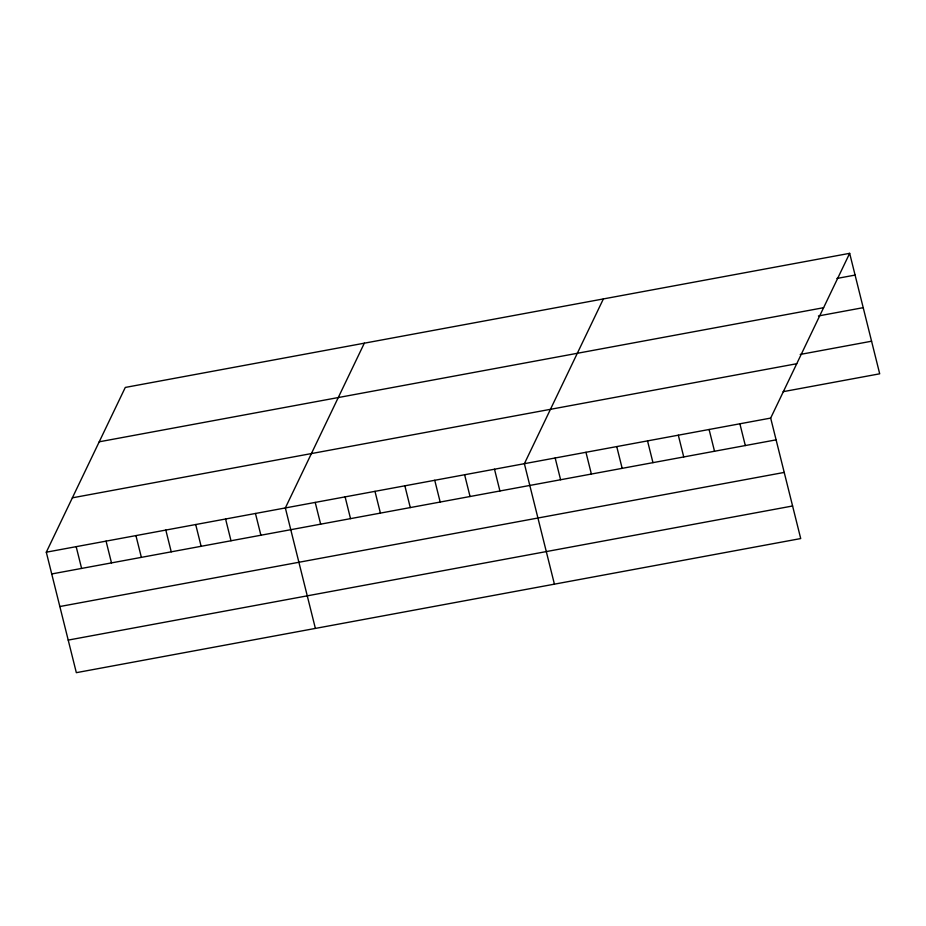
<?xml version="1.0" encoding="UTF-8"?>
<svg xmlns="http://www.w3.org/2000/svg" width="926" height="926" viewBox="0 0 926 926"><rect width="100%" height="100%" fill="white"/><g stroke="black" fill="none" stroke-linecap="round" stroke-linejoin="round"><path stroke-width="1.39" d="M849.663 253.33L770.675 418.089L800.712 538.562L76.337 672.67L46.3 552.197L125.288 387.438L849.663 253.33L879.7 373.803L783.141 391.675M364.335 343.176L285.347 507.946L315.384 628.418M603.382 298.924L524.382 463.695L554.419 584.156M836.896 278.448L855.092 275.08M99.221 441.806L823.596 307.698M818.434 315.951L863.206 307.663M800.214 354.438L871.574 341.219M72.367 497.829L796.742 363.721M46.3 552.197L770.675 418.089M51.729 573.958L776.092 439.85M59.843 606.53L784.218 472.422M68.211 640.097L792.587 505.99M739.886 423.795L745.314 445.545M709.096 429.49L714.525 451.251M678.318 435.197L683.735 456.946M647.529 440.892L652.957 462.641M616.739 446.587L622.168 468.348M585.961 452.293L591.378 474.043M555.172 457.988L560.6 479.749M494.507 469.227L499.924 490.977M464.62 474.749L470.049 496.51M434.745 480.281L440.174 502.042M404.859 485.814L410.287 507.575M374.984 491.347L380.412 513.108M345.109 496.88L350.526 518.641M315.222 502.413L320.651 524.162M255.46 513.479L260.889 535.228M225.585 519.011L231.002 540.761M195.699 524.544L201.127 546.294M165.823 530.077L171.241 551.827M135.937 535.61L141.365 557.359M106.062 541.131L111.49 562.892M76.175 546.664L81.604 568.425"/></g></svg>
